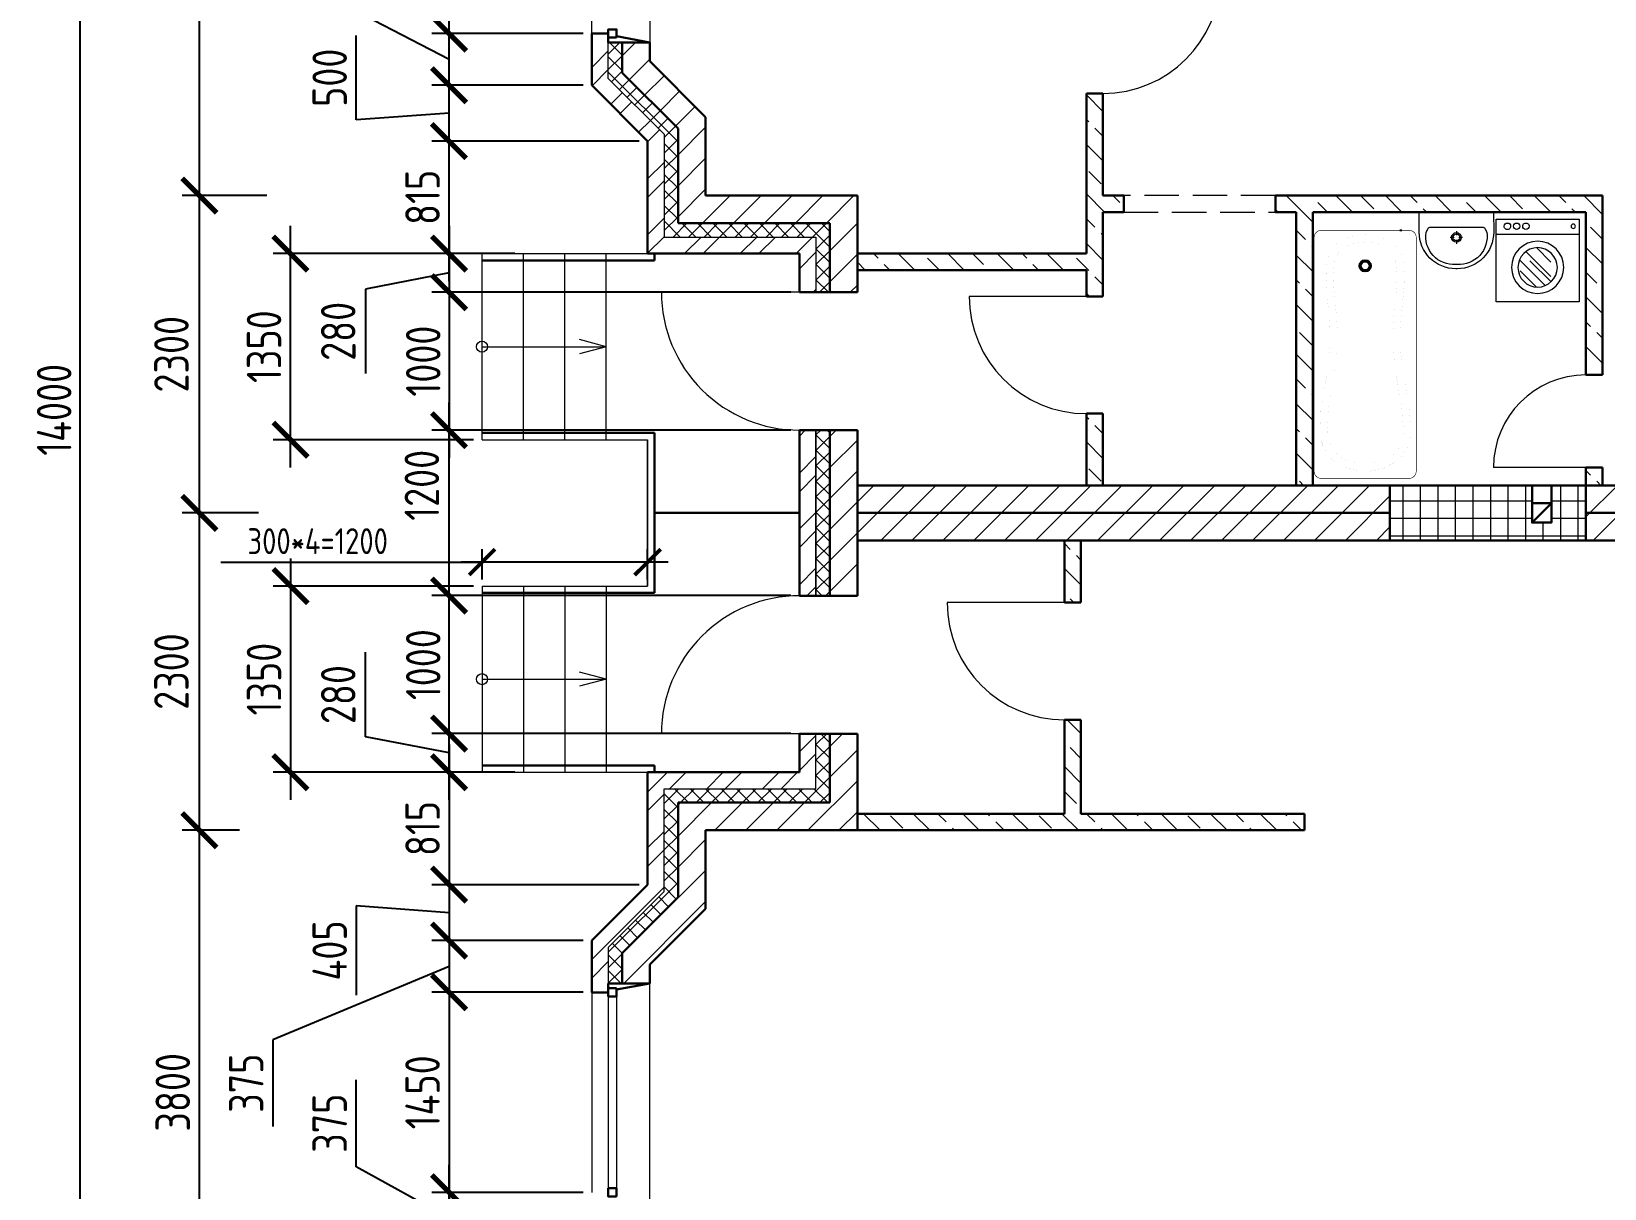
# Model space of a CAD drawing. Header units: millimetres. Extents: x -56498 to 234605, y -296269 to -29969.
# Drawn here: x 70197 to 81597, y -104807 to -96420 of the extents above; entities that cross this region are included whole.
import ezdxf

# ---------------------------------------------------------------- set-up
doc = ezdxf.new("R2010")
doc.units = ezdxf.units.MM
doc.header["$LTSCALE"] = 100
doc.header["$PDMODE"] = 35
doc.linetypes.add('GOST2.303 4', pattern=[7, 5, -2, 0])
for name, color, linetype, lineweight in [('0.3', 7, 'Continuous', 30), ('Розміри 0.09', 5, 'Continuous', 9), ('Сантехника', 3, 'Continuous', 25), ('Сантехніка 0.18', 92, 'Continuous', 18), ('Тонкі 0.18', 142, 'Continuous', 18), ('Штрихові 0.18', 7, 'GOST2.303 4', 18), ('Штрихування 0.09', 253, 'Continuous', 9)]:
    doc.layers.add(name, color=color, linetype=linetype, lineweight=lineweight)
doc.styles.add('GOST 2.304', font='CS_Gost2304.shx')
doc.dimstyles.new('SPDS', dxfattribs={"dimscale": 100, "dimtxt": 2.5, "dimasz": 2.5, "dimexe": 1.25, "dimexo": 0.625, "dimtad": 1, "dimrnd": 0.001, "dimtxsty": 'GOST 2.304', "dimblk": 'ARCHTICK', "dimcen": 2.5, "dimdle": 2, "dimadec": 0, "dimazin": 2, "dimtfac": 0.75, "dimtmove": 1, "dimatfit": 3, "dimfxl": 0, "dimtolj": 1, "dimarcsym": 0})

# ---------------------------------------------------------------- blocks, each defined once
blk = doc.blocks.new('_ArchTick')
at = {"color": 0, "linetype": 'ByBlock', "const_width": 0.15}
blk.add_lwpolyline([(-0.5, -0.5), (0.5, 0.5)], dxfattribs=at)
blk = doc.blocks.new('*D33')
at = {"layer": 'Defpoints', "color": 0, "transparency": 16777216}
for p in [(71414, -102210), (71768, -102210), (71828, -106010)]:
    blk.add_point(p, dxfattribs=at)
at = {"layer": 'Розміри 0.09', "color": 0, "lineweight": -2, "transparency": 16777216}
for p, q in [((71414, -106210), (71414, -102010)), ((71705, -102210), (71289, -102210)), ((71765, -106010), (71289, -106010))]:
    blk.add_line(p, q, dxfattribs=at)
at = {"layer": 'Розміри 0.09', "color": 0, "lineweight": -2, "transparency": 16777216, "xscale": 250, "yscale": 250, "zscale": 250}
for p, rotation in [((71414, -102210), 90), ((71414, -106010), 270)]:
    blk.add_blockref('_ArchTick', p, dxfattribs=dict(at, rotation=rotation))
at = {"layer": 'Розміри 0.09', "color": 0, "transparency": 16777216, "insert": (71221, -104110), "char_height": 250, "attachment_point": 5, "rotation": 90, "style": 'GOST 2.304'}
blk.add_mtext('\\A1;3800', dxfattribs=at)
blk = doc.blocks.new('*D34')
at = {"layer": 'Defpoints', "color": 0, "transparency": 16777216}
for p in [(71414, -99910), (71904, -99910), (71768, -102210)]:
    blk.add_point(p, dxfattribs=at)
at = {"layer": 'Розміри 0.09', "color": 0, "lineweight": -2, "transparency": 16777216}
for p, q in [((71414, -102410), (71414, -99710)), ((71841, -99910), (71289, -99910)), ((71705, -102210), (71289, -102210))]:
    blk.add_line(p, q, dxfattribs=at)
at = {"layer": 'Розміри 0.09', "color": 0, "lineweight": -2, "transparency": 16777216, "xscale": 250, "yscale": 250, "zscale": 250}
for p, rotation in [((71414, -99910), 90), ((71414, -102210), 270)]:
    blk.add_blockref('_ArchTick', p, dxfattribs=dict(at, rotation=rotation))
at = {"layer": 'Розміри 0.09', "color": 0, "transparency": 16777216, "insert": (71211, -101060), "char_height": 250, "attachment_point": 5, "rotation": 90, "style": 'GOST 2.304'}
blk.add_mtext('\\A1;2300', dxfattribs=at)
blk = doc.blocks.new('*D35')
at = {"layer": 'Defpoints', "color": 0, "transparency": 16777216}
for p in [(71414, -97610), (71965, -97610), (71904, -99910)]:
    blk.add_point(p, dxfattribs=at)
at = {"layer": 'Розміри 0.09', "color": 0, "lineweight": -2, "transparency": 16777216}
for p, q in [((71414, -100110), (71414, -97410)), ((71902, -97610), (71289, -97610)), ((71841, -99910), (71289, -99910))]:
    blk.add_line(p, q, dxfattribs=at)
at = {"layer": 'Розміри 0.09', "color": 0, "lineweight": -2, "transparency": 16777216, "xscale": 250, "yscale": 250, "zscale": 250}
for p, rotation in [((71414, -97610), 90), ((71414, -99910), 270)]:
    blk.add_blockref('_ArchTick', p, dxfattribs=dict(at, rotation=rotation))
at = {"layer": 'Розміри 0.09', "color": 0, "transparency": 16777216, "insert": (71211, -98760), "char_height": 250, "attachment_point": 5, "rotation": 90, "style": 'GOST 2.304'}
blk.add_mtext('\\A1;2300', dxfattribs=at)
blk = doc.blocks.new('*D36')
at = {"layer": 'Defpoints', "color": 0, "transparency": 16777216}
for p in [(71414, -93810), (71921, -93810), (71965, -97610)]:
    blk.add_point(p, dxfattribs=at)
at = {"layer": 'Розміри 0.09', "color": 0, "lineweight": -2, "transparency": 16777216}
for p, q in [((71414, -97810), (71414, -93610)), ((71859, -93810), (71289, -93810)), ((71902, -97610), (71289, -97610))]:
    blk.add_line(p, q, dxfattribs=at)
at = {"layer": 'Розміри 0.09', "color": 0, "lineweight": -2, "transparency": 16777216, "xscale": 250, "yscale": 250, "zscale": 250}
for p, rotation in [((71414, -93810), 90), ((71414, -97610), 270)]:
    blk.add_blockref('_ArchTick', p, dxfattribs=dict(at, rotation=rotation))
at = {"layer": 'Розміри 0.09', "color": 0, "transparency": 16777216, "insert": (71221, -95710), "char_height": 250, "attachment_point": 5, "rotation": 90, "style": 'GOST 2.304'}
blk.add_mtext('\\A1;3800', dxfattribs=at)
blk = doc.blocks.new('*D38')
at = {"layer": 'Defpoints', "color": 0, "transparency": 16777216}
for p in [(71414, -92910), (70548, -106910), (71414, -106910)]:
    blk.add_point(p, dxfattribs=at)
at = {"layer": 'Розміри 0.09', "color": 0, "lineweight": -2, "transparency": 16777216}
for p, q in [((70548, -92710), (70548, -107110)), ((71351, -92910), (70423, -92910)), ((71351, -106910), (70423, -106910))]:
    blk.add_line(p, q, dxfattribs=at)
at = {"layer": 'Розміри 0.09', "color": 0, "lineweight": -2, "transparency": 16777216, "xscale": 250, "yscale": 250, "zscale": 250}
for p, rotation in [((70548, -92910), 90), ((70548, -106910), 270)]:
    blk.add_blockref('_ArchTick', p, dxfattribs=dict(at, rotation=rotation))
at = {"layer": 'Розміри 0.09', "color": 0, "transparency": 16777216, "insert": (70361, -99163), "char_height": 250, "attachment_point": 5, "rotation": 90, "style": 'GOST 2.304'}
blk.add_mtext('\\A1;14000', dxfattribs=at)
blk = doc.blocks.new('*D39')
at = {"layer": 'Defpoints', "color": 0, "transparency": 16777216}
for p in [(73462, -100440), (72074, -101790), (73462, -101790)]:
    blk.add_point(p, dxfattribs=at)
at = {"layer": 'Розміри 0.09', "color": 0, "lineweight": -2, "transparency": 16777216}
for p, q in [((72074, -100240), (72074, -101990)), ((73400, -100440), (71949, -100440)), ((73400, -101790), (71949, -101790))]:
    blk.add_line(p, q, dxfattribs=at)
at = {"layer": 'Розміри 0.09', "color": 0, "lineweight": -2, "transparency": 16777216, "xscale": 250, "yscale": 250, "zscale": 250}
for p, rotation in [((72074, -100440), 90), ((72074, -101790), 270)]:
    blk.add_blockref('_ArchTick', p, dxfattribs=dict(at, rotation=rotation))
at = {"layer": 'Розміри 0.09', "color": 0, "transparency": 16777216, "insert": (71882, -101115), "char_height": 250, "attachment_point": 5, "rotation": 90, "style": 'GOST 2.304'}
blk.add_mtext('\\A1;1350', dxfattribs=at)
blk = doc.blocks.new('*D65')
at = {"layer": 'Defpoints', "color": 0, "transparency": 16777216}
for p in [(74162, -103385), (73223, -104835), (74257, -104835)]:
    blk.add_point(p, dxfattribs=at)
at = {"layer": 'Розміри 0.09', "color": 0, "lineweight": -2, "transparency": 16777216}
for p, q in [((73223, -103185), (73223, -105035)), ((74100, -103385), (73098, -103385)), ((74195, -104835), (73098, -104835))]:
    blk.add_line(p, q, dxfattribs=at)
at = {"layer": 'Розміри 0.09', "color": 0, "lineweight": -2, "transparency": 16777216, "xscale": 250, "yscale": 250, "zscale": 250}
for p, rotation in [((73223, -103385), 90), ((73223, -104835), 270)]:
    blk.add_blockref('_ArchTick', p, dxfattribs=dict(at, rotation=rotation))
at = {"layer": 'Розміри 0.09', "color": 0, "transparency": 16777216, "insert": (73031, -104110), "char_height": 250, "attachment_point": 5, "rotation": 90, "style": 'GOST 2.304'}
blk.add_mtext('\\A1;1450', dxfattribs=at)
blk = doc.blocks.new('*D73')
at = {"layer": 'Defpoints', "color": 0, "transparency": 16777216}
for p in [(73762, -101790), (73223, -102605), (74662, -102605)]:
    blk.add_point(p, dxfattribs=at)
at = {"layer": 'Розміри 0.09', "color": 0, "lineweight": -2, "transparency": 16777216}
for p, q in [((73223, -101590), (73223, -102805)), ((73700, -101790), (73098, -101790)), ((74600, -102605), (73098, -102605))]:
    blk.add_line(p, q, dxfattribs=at)
at = {"layer": 'Розміри 0.09', "color": 0, "lineweight": -2, "transparency": 16777216, "xscale": 250, "yscale": 250, "zscale": 250}
for p, rotation in [((73223, -101790), 90), ((73223, -102605), 270)]:
    blk.add_blockref('_ArchTick', p, dxfattribs=dict(at, rotation=rotation))
at = {"layer": 'Розміри 0.09', "color": 0, "transparency": 16777216, "insert": (73031, -102198), "char_height": 250, "attachment_point": 5, "rotation": 90, "style": 'GOST 2.304'}
blk.add_mtext('\\A1;815', dxfattribs=at)
blk = doc.blocks.new('*D74')
at = {"layer": 'Defpoints', "color": 0, "transparency": 16777216}
for p in [(74662, -102605), (73223, -103010), (74257, -103010)]:
    blk.add_point(p, dxfattribs=at)
at = {"layer": 'Розміри 0.09', "color": 0, "lineweight": -2, "transparency": 16777216}
for p, q in [((73223, -102405), (73223, -103210)), ((74600, -102605), (73098, -102605)), ((73223, -102808), (72550, -102758)), ((72550, -102758), (72550, -103406)), ((74195, -103010), (73098, -103010))]:
    blk.add_line(p, q, dxfattribs=at)
at = {"layer": 'Розміри 0.09', "color": 0, "lineweight": -2, "transparency": 16777216, "xscale": 250, "yscale": 250, "zscale": 250}
for p, rotation in [((73223, -102605), 90), ((73223, -103010), 270)]:
    blk.add_blockref('_ArchTick', p, dxfattribs=dict(at, rotation=rotation))
at = {"layer": 'Розміри 0.09', "color": 0, "transparency": 16777216, "insert": (72358, -103082), "char_height": 250, "attachment_point": 5, "rotation": 90, "style": 'GOST 2.304'}
blk.add_mtext('\\A1;405', dxfattribs=at)
blk = doc.blocks.new('*D75')
at = {"layer": 'Defpoints', "color": 0, "transparency": 16777216}
for p in [(74257, -103010), (73223, -103385), (74257, -103385)]:
    blk.add_point(p, dxfattribs=at)
at = {"layer": 'Розміри 0.09', "color": 0, "lineweight": -2, "transparency": 16777216}
for p, q in [((73223, -102810), (73223, -103585)), ((74195, -103010), (73098, -103010)), ((73223, -103198), (71945, -103729)), ((74195, -103385), (73098, -103385)), ((71945, -103729), (71945, -104358))]:
    blk.add_line(p, q, dxfattribs=at)
at = {"layer": 'Розміри 0.09', "color": 0, "lineweight": -2, "transparency": 16777216, "xscale": 250, "yscale": 250, "zscale": 250}
for p, rotation in [((73223, -103010), 90), ((73223, -103385), 270)]:
    blk.add_blockref('_ArchTick', p, dxfattribs=dict(at, rotation=rotation))
at = {"layer": 'Розміри 0.09', "color": 0, "transparency": 16777216, "insert": (71753, -104044), "char_height": 250, "attachment_point": 5, "rotation": 90, "style": 'GOST 2.304'}
blk.add_mtext('\\A1;375', dxfattribs=at)
blk = doc.blocks.new('*D77')
at = {"layer": 'Defpoints', "color": 0, "transparency": 16777216}
for p in [(73223, -104835), (74257, -104835), (74257, -105210)]:
    blk.add_point(p, dxfattribs=at)
at = {"layer": 'Розміри 0.09', "color": 0, "lineweight": -2, "transparency": 16777216}
for p, q in [((72550, -104649), (72550, -104020)), ((73223, -105023), (72550, -104649)), ((73223, -105410), (73223, -104635)), ((74195, -104835), (73098, -104835)), ((74195, -105210), (73098, -105210))]:
    blk.add_line(p, q, dxfattribs=at)
at = {"layer": 'Розміри 0.09', "color": 0, "lineweight": -2, "transparency": 16777216, "xscale": 250, "yscale": 250, "zscale": 250}
for p, rotation in [((73223, -104835), 90), ((73223, -105210), 270)]:
    blk.add_blockref('_ArchTick', p, dxfattribs=dict(at, rotation=rotation))
at = {"layer": 'Розміри 0.09', "color": 0, "transparency": 16777216, "insert": (72358, -104334), "char_height": 250, "attachment_point": 5, "rotation": 90, "style": 'GOST 2.304'}
blk.add_mtext('\\A1;375', dxfattribs=at)
blk = doc.blocks.new('*D42')
at = {"layer": 'Defpoints', "color": 0, "transparency": 16777216}
for p in [(73223, -101510), (75762, -101510), (73762, -101790)]:
    blk.add_point(p, dxfattribs=at)
at = {"layer": 'Розміри 0.09', "color": 0, "lineweight": -2, "transparency": 16777216}
for p, q in [((72617, -101533), (72617, -100920)), ((73223, -101990), (73223, -101310)), ((73223, -101650), (72617, -101533)), ((75700, -101510), (73098, -101510)), ((73700, -101790), (73098, -101790))]:
    blk.add_line(p, q, dxfattribs=at)
at = {"layer": 'Розміри 0.09', "color": 0, "lineweight": -2, "transparency": 16777216, "xscale": 250, "yscale": 250, "zscale": 250}
for p, rotation in [((73223, -101510), 90), ((73223, -101790), 270)]:
    blk.add_blockref('_ArchTick', p, dxfattribs=dict(at, rotation=rotation))
at = {"layer": 'Розміри 0.09', "color": 0, "transparency": 16777216, "insert": (72420, -101227), "char_height": 250, "attachment_point": 5, "rotation": 90, "style": 'GOST 2.304'}
blk.add_mtext('\\A1;280', dxfattribs=at)
blk = doc.blocks.new('*D43')
at = {"layer": 'Defpoints', "color": 0, "transparency": 16777216}
for p in [(73223, -100510), (75762, -100510), (75762, -101510)]:
    blk.add_point(p, dxfattribs=at)
at = {"layer": 'Розміри 0.09', "color": 0, "lineweight": -2, "transparency": 16777216}
for p, q in [((73223, -101710), (73223, -100310)), ((75700, -100510), (73098, -100510)), ((75700, -101510), (73098, -101510))]:
    blk.add_line(p, q, dxfattribs=at)
at = {"layer": 'Розміри 0.09', "color": 0, "lineweight": -2, "transparency": 16777216, "xscale": 250, "yscale": 250, "zscale": 250}
for p, rotation in [((73223, -100510), 90), ((73223, -101510), 270)]:
    blk.add_blockref('_ArchTick', p, dxfattribs=dict(at, rotation=rotation))
at = {"layer": 'Розміри 0.09', "color": 0, "transparency": 16777216, "insert": (73036, -101010), "char_height": 250, "attachment_point": 5, "rotation": 90, "style": 'GOST 2.304'}
blk.add_mtext('\\A1;1000', dxfattribs=at)
blk = doc.blocks.new('*D44')
at = {"layer": 'Defpoints', "color": 0, "transparency": 16777216}
for p in [(73223, -99310), (75762, -99310), (75762, -100510)]:
    blk.add_point(p, dxfattribs=at)
at = {"layer": 'Розміри 0.09', "color": 0, "lineweight": -2, "transparency": 16777216}
for p, q in [((73223, -100710), (73223, -99110)), ((75700, -99310), (73098, -99310)), ((75700, -100510), (73098, -100510))]:
    blk.add_line(p, q, dxfattribs=at)
at = {"layer": 'Розміри 0.09', "color": 0, "lineweight": -2, "transparency": 16777216, "xscale": 250, "yscale": 250, "zscale": 250}
for p, rotation in [((73223, -99310), 90), ((73223, -100510), 270)]:
    blk.add_blockref('_ArchTick', p, dxfattribs=dict(at, rotation=rotation))
at = {"layer": 'Розміри 0.09', "color": 0, "transparency": 16777216, "insert": (73026, -99710), "char_height": 250, "attachment_point": 5, "rotation": 90, "style": 'GOST 2.304'}
blk.add_mtext('\\A1;1200', dxfattribs=at)
blk = doc.blocks.new('*D45')
at = {"layer": 'Defpoints', "color": 0, "transparency": 16777216}
for p in [(73462, -100267), (73462, -100440), (74662, -100440)]:
    blk.add_point(p, dxfattribs=at)
at = {"layer": 'Розміри 0.09', "color": 0, "lineweight": -2, "transparency": 16777216}
for p, q in [((73462, -100393), (73462, -100173)), ((74662, -100393), (74662, -100173)), ((71570, -100267), (73462, -100267)), ((74812, -100267), (73312, -100267))]:
    blk.add_line(p, q, dxfattribs=at)
at = {"layer": 'Розміри 0.09', "color": 0, "lineweight": -2, "transparency": 16777216, "xscale": 187.5, "yscale": 187.5, "zscale": 187.5, "rotation": 180}
blk.add_blockref('_ArchTick', (73462, -100267), dxfattribs=at)
at = {"layer": 'Розміри 0.09', "color": 0, "lineweight": -2, "transparency": 16777216, "xscale": 187.5, "yscale": 187.5, "zscale": 187.5}
blk.add_blockref('_ArchTick', (74662, -100267), dxfattribs=at)
at = {"layer": 'Розміри 0.09', "color": 0, "transparency": 16777216, "insert": (72271, -100115), "char_height": 187.5, "attachment_point": 5, "style": 'GOST 2.304'}
blk.add_mtext('\\A1;300*4=1200', dxfattribs=at)
blk = doc.blocks.new('*D47')
at = {"layer": 'Defpoints', "color": 0, "transparency": 16777216}
for p in [(72074, -98030), (73462, -98030), (73462, -99380)]:
    blk.add_point(p, dxfattribs=at)
at = {"layer": 'Розміри 0.09', "color": 0, "lineweight": -2, "transparency": 16777216}
for p, q in [((72074, -99580), (72074, -97830)), ((73400, -98030), (71949, -98030)), ((73400, -99380), (71949, -99380))]:
    blk.add_line(p, q, dxfattribs=at)
at = {"layer": 'Розміри 0.09', "color": 0, "lineweight": -2, "transparency": 16777216, "xscale": 250, "yscale": 250, "zscale": 250}
for p, rotation in [((72074, -98030), 90), ((72074, -99380), 270)]:
    blk.add_blockref('_ArchTick', p, dxfattribs=dict(at, rotation=rotation))
at = {"layer": 'Розміри 0.09', "color": 0, "transparency": 16777216, "insert": (71882, -98705), "char_height": 250, "attachment_point": 5, "rotation": 90, "style": 'GOST 2.304'}
blk.add_mtext('\\A1;1350', dxfattribs=at)
blk = doc.blocks.new('*D48')
at = {"layer": 'Defpoints', "color": 0, "transparency": 16777216}
for p in [(73223, -94985), (74257, -94985), (74257, -96435)]:
    blk.add_point(p, dxfattribs=at)
at = {"layer": 'Розміри 0.09', "color": 0, "lineweight": -2, "transparency": 16777216}
for p, q in [((73223, -96635), (73223, -94785)), ((74195, -94985), (73098, -94985)), ((74195, -96435), (73098, -96435))]:
    blk.add_line(p, q, dxfattribs=at)
at = {"layer": 'Розміри 0.09', "color": 0, "lineweight": -2, "transparency": 16777216, "xscale": 250, "yscale": 250, "zscale": 250}
for p, rotation in [((73223, -94985), 90), ((73223, -96435), 270)]:
    blk.add_blockref('_ArchTick', p, dxfattribs=dict(at, rotation=rotation))
at = {"layer": 'Розміри 0.09', "color": 0, "transparency": 16777216, "insert": (73031, -95710), "char_height": 250, "attachment_point": 5, "rotation": 90, "style": 'GOST 2.304'}
blk.add_mtext('\\A1;1450', dxfattribs=at)
blk = doc.blocks.new('*D56')
at = {"layer": 'Defpoints', "color": 0, "transparency": 16777216}
for p in [(73223, -97215), (74662, -97215), (73762, -98030)]:
    blk.add_point(p, dxfattribs=at)
at = {"layer": 'Розміри 0.09', "color": 0, "lineweight": -2, "transparency": 16777216}
for p, q in [((73223, -98230), (73223, -97015)), ((74600, -97215), (73098, -97215)), ((73700, -98030), (73098, -98030))]:
    blk.add_line(p, q, dxfattribs=at)
at = {"layer": 'Розміри 0.09', "color": 0, "lineweight": -2, "transparency": 16777216, "xscale": 250, "yscale": 250, "zscale": 250}
for p, rotation in [((73223, -97215), 90), ((73223, -98030), 270)]:
    blk.add_blockref('_ArchTick', p, dxfattribs=dict(at, rotation=rotation))
at = {"layer": 'Розміри 0.09', "color": 0, "transparency": 16777216, "insert": (73031, -97623), "char_height": 250, "attachment_point": 5, "rotation": 90, "style": 'GOST 2.304'}
blk.add_mtext('\\A1;815', dxfattribs=at)
blk = doc.blocks.new('*D57')
at = {"layer": 'Defpoints', "color": 0, "transparency": 16777216}
for p in [(73223, -96810), (74257, -96810), (74662, -97215)]:
    blk.add_point(p, dxfattribs=at)
at = {"layer": 'Розміри 0.09', "color": 0, "lineweight": -2, "transparency": 16777216}
for p, q in [((72550, -97062), (72550, -96450)), ((73223, -97415), (73223, -96610)), ((74195, -96810), (73098, -96810)), ((73223, -97013), (72550, -97062)), ((74600, -97215), (73098, -97215))]:
    blk.add_line(p, q, dxfattribs=at)
at = {"layer": 'Розміри 0.09', "color": 0, "lineweight": -2, "transparency": 16777216, "xscale": 250, "yscale": 250, "zscale": 250}
for p, rotation in [((73223, -96810), 90), ((73223, -97215), 270)]:
    blk.add_blockref('_ArchTick', p, dxfattribs=dict(at, rotation=rotation))
at = {"layer": 'Розміри 0.09', "color": 0, "transparency": 16777216, "insert": (72358, -96756), "char_height": 250, "attachment_point": 5, "rotation": 90, "style": 'GOST 2.304'}
blk.add_mtext('\\A1;500', dxfattribs=at)
blk = doc.blocks.new('*D58')
at = {"layer": 'Defpoints', "color": 0, "transparency": 16777216}
for p in [(73223, -96435), (74257, -96435), (74257, -96810)]:
    blk.add_point(p, dxfattribs=at)
at = {"layer": 'Розміри 0.09', "color": 0, "lineweight": -2, "transparency": 16777216}
for p, q in [((72018, -95997), (72018, -95384)), ((73223, -96623), (72018, -95997)), ((73223, -97010), (73223, -96235)), ((74195, -96435), (73098, -96435)), ((74195, -96810), (73098, -96810))]:
    blk.add_line(p, q, dxfattribs=at)
at = {"layer": 'Розміри 0.09', "color": 0, "lineweight": -2, "transparency": 16777216, "xscale": 250, "yscale": 250, "zscale": 250}
for p, rotation in [((73223, -96435), 90), ((73223, -96810), 270)]:
    blk.add_blockref('_ArchTick', p, dxfattribs=dict(at, rotation=rotation))
at = {"layer": 'Розміри 0.09', "color": 0, "transparency": 16777216, "insert": (71824, -95690), "char_height": 250, "attachment_point": 5, "rotation": 90, "style": 'GOST 2.304'}
blk.add_mtext('\\A1;390', dxfattribs=at)
blk = doc.blocks.new('*D63')
at = {"layer": 'Defpoints', "color": 0, "transparency": 16777216}
for p in [(73762, -98030), (73223, -98310), (75762, -98310)]:
    blk.add_point(p, dxfattribs=at)
at = {"layer": 'Розміри 0.09', "color": 0, "lineweight": -2, "transparency": 16777216}
for p, q in [((73223, -97830), (73223, -98510)), ((73700, -98030), (73098, -98030)), ((73223, -98170), (72617, -98288)), ((72617, -98288), (72617, -98900)), ((75700, -98310), (73098, -98310))]:
    blk.add_line(p, q, dxfattribs=at)
at = {"layer": 'Розміри 0.09', "color": 0, "lineweight": -2, "transparency": 16777216, "xscale": 250, "yscale": 250, "zscale": 250}
for p, rotation in [((73223, -98030), 90), ((73223, -98310), 270)]:
    blk.add_blockref('_ArchTick', p, dxfattribs=dict(at, rotation=rotation))
at = {"layer": 'Розміри 0.09', "color": 0, "transparency": 16777216, "insert": (72420, -98594), "char_height": 250, "attachment_point": 5, "rotation": 90, "style": 'GOST 2.304'}
blk.add_mtext('\\A1;280', dxfattribs=at)
blk = doc.blocks.new('*D64')
at = {"layer": 'Defpoints', "color": 0, "transparency": 16777216}
for p in [(75762, -98310), (73223, -99310), (75762, -99310)]:
    blk.add_point(p, dxfattribs=at)
at = {"layer": 'Розміри 0.09', "color": 0, "lineweight": -2, "transparency": 16777216}
for p, q in [((73223, -98110), (73223, -99510)), ((75700, -98310), (73098, -98310)), ((75700, -99310), (73098, -99310))]:
    blk.add_line(p, q, dxfattribs=at)
at = {"layer": 'Розміри 0.09', "color": 0, "lineweight": -2, "transparency": 16777216, "xscale": 250, "yscale": 250, "zscale": 250}
for p, rotation in [((73223, -98310), 90), ((73223, -99310), 270)]:
    blk.add_blockref('_ArchTick', p, dxfattribs=dict(at, rotation=rotation))
at = {"layer": 'Розміри 0.09', "color": 0, "transparency": 16777216, "insert": (73036, -98810), "char_height": 250, "attachment_point": 5, "rotation": 90, "style": 'GOST 2.304'}
blk.add_mtext('\\A1;1000', dxfattribs=at)
blk = doc.blocks.new('s_44')
at = {"ltscale": 600}
blk.add_line((-1799, 252), (-1799, 265), dxfattribs=at)
at = {"ltscale": 600, "const_width": 4.23}
blk.add_lwpolyline([(-1799, -317), (-1799, 317, -0.414214), (-1746, 370), (-53, 370, -0.414214), (0, 317), (0, -317, -0.414214), (-53, -370), (-1746, -370, -0.414214)], format="xyb", close=True, dxfattribs=at)
at = {"ltscale": 600, "const_width": 0.106}
for points in [[(-1766, -2), (-1763, -35), (-1752, -100), (-1737, -151), (-1717, -191), (-1693, -220), (-1666, -240), (-1638, -254), (-1610, -265), (-1580, -272), (-1548, -278), (-1515, -282), (-1480, -283), (-1443, -283), (-1404, -282), (-1362, -279), (-1319, -275), (-1273, -271), (-1224, -266), (-1175, -261), (-1123, -257), (-1070, -255), (-1016, -254), (-961, -255), (-906, -259), (-850, -264), (-794, -272), (-739, -280), (-685, -289), (-634, -298), (-586, -307), (-541, -314), (-499, -321), (-397, -324), (-363, -326), (-331, -326), (-299, -323), (-269, -317), (-239, -307), (-209, -294), (-178, -275), (-147, -250), (-118, -215), (-91, -170), (-69, -112), (-53, -40), (-48, 5), (-53, 43), (-69, 115), (-91, 173), (-118, 218), (-147, 253), (-178, 278), (-209, 296), (-239, 310), (-269, 320), (-299, 326), (-331, 329), (-363, 329), (-397, 327), (-500, 321), (-541, 314), (-586, 307), (-634, 298), (-685, 289), (-739, 280), (-794, 272), (-850, 264), (-906, 259), (-961, 255), (-1016, 254), (-1070, 255), (-1123, 257), (-1175, 261), (-1224, 266), (-1273, 271), (-1319, 275), (-1362, 279), (-1404, 282), (-1443, 283), (-1480, 283), (-1515, 282), (-1548, 278), (-1580, 272), (-1610, 265), (-1638, 254), (-1666, 240), (-1693, 220), (-1717, 191), (-1737, 151), (-1752, 100), (-1763, 35)], [(-1713, 2), (-1711, -29), (-1700, -88), (-1687, -132), (-1672, -162), (-1656, -182), (-1638, -195), (-1618, -206), (-1594, -214), (-1569, -221), (-1541, -226), (-1511, -229), (-1479, -230), (-1444, -230), (-1407, -229), (-1367, -226), (-1324, -223), (-1278, -218), (-1230, -213), (-1179, -208), (-1126, -205), (-1072, -202), (-1016, -201), (-959, -202), (-901, -206), (-843, -212), (-786, -219), (-730, -228), (-676, -237), (-625, -246), (-577, -255), (-533, -262), (-495, -268), (-394, -271), (-362, -274), (-333, -273), (-307, -271), (-282, -266), (-258, -258), (-233, -247), (-208, -232), (-184, -212), (-161, -185), (-139, -147), (-120, -97), (-105, -31), (-101, 5), (-105, 34), (-120, 100), (-139, 150), (-161, 187), (-184, 215), (-208, 235), (-233, 249), (-258, 261), (-282, 269), (-307, 274), (-333, 276), (-362, 276), (-394, 274), (-494, 268), (-533, 262), (-577, 255), (-625, 246), (-676, 237), (-730, 228), (-786, 219), (-843, 212), (-901, 206), (-959, 202), (-1016, 201), (-1072, 202), (-1126, 205), (-1179, 208), (-1230, 213), (-1278, 218), (-1324, 223), (-1367, 226), (-1407, 229), (-1444, 230), (-1479, 230), (-1511, 229), (-1541, 226), (-1569, 221), (-1594, 214), (-1618, 206), (-1638, 195), (-1656, 182), (-1672, 162), (-1687, 132), (-1700, 88), (-1711, 29)]]:
    blk.add_lwpolyline(points, close=True, dxfattribs=at)
at = {"ltscale": 600}
for radius in [41, 30.4]:
    blk.add_circle((-1541, 0), radius, dxfattribs=at)
blk = doc.blocks.new('s_50')
at = {"ltscale": 600}
for p, q in [((600, 0), (0, 0)), ((0, 0), (0, -600)), ((491, -600), (491, 0)), ((600, -600), (600, 0)), ((297, -356), (145, -203)), ((365, -385), (183, -204)), ((393, -309), (287, -204)), ((225, -426), (107, -308)), ((305, -432), (118, -245)), ((0, -600), (600, -600))]:
    blk.add_line(p, q, dxfattribs=at)
for centre, major_axis, start_param, end_param in [((250, -300), (134, 134), 5.497787, 11.780972), ((548, -42), (11.2, 11.2), 5.497787, 11.780972), ((250, -300), (101, 101), 5.497787, 11.780972), ((548, -385), (-16.6, 16.6), -0.785398, 2.356194), ((548, -452), (-16.6, 16.6), -0.785398, 2.356194), ((548, -385), (-16.6, 16.6), 2.356194, 5.497787), ((548, -452), (16.6, 16.6), 3.926991, 7.068583), ((548, -519), (16.6, 16.6), 0.785398, 3.926991), ((548, -519), (16.6, 16.6), 3.926991, 7.068583)]:
    blk.add_ellipse(centre, major_axis=major_axis, ratio=1, start_param=start_param, end_param=end_param, dxfattribs=at)
blk = doc.blocks.new('symb 2D VAN Umyv-01 PLN')
for p, q in [((-17, -183), (-46, -183)), ((0, -138), (0, -167)), ((0, -200), (0, -229)), ((45, -183), (17, -183))]:
    blk.add_line(p, q)
for points in [[(-270, 0), (270, 0), (270, -145, -0.414214), (5, -410), (-5, -410, -0.414214), (-270, -145)], [(-188, -108), (188, -108, -0.277231), (206, -118), (220, -145, -0.478308), (5, -380), (-5, -380, -0.478308), (-220, -145), (-206, -118, -0.277231)]]:
    blk.add_lwpolyline(points, format="xyb", close=True)
for radius in [35, 25]:
    blk.add_circle((0, -183), radius)

msp = doc.modelspace()

# ---------------------------------------------------------------- hatches: boundary and pattern name
at = {"layer": 'Штрихування 0.09'}
h = msp.add_hatch(dxfattribs=at)
h.set_pattern_fill('ANSI32', color=256, scale=30, style=0)
h.paths.add_polyline_path([(75762.29, -98310.359), (75882.29, -98310.359), (75882.29, -97910.359), (74782.29, -97910.359), (74782.29, -97165.615), (74377.297, -96760.613), (74377.297, -96435.359), (74257.297, -96435.359), (74257.297, -96810.318), (74662.29, -97215.32), (74662.29, -98030.359), (75762.29, -98030.359)])
h = msp.add_hatch(dxfattribs=at)
h.set_pattern_fill('ANSI37', color=256, scale=25, style=0)
h.paths.add_polyline_path([(75882.29, -98310.359), (75982.29, -98310.359), (75982.29, -97810.359), (74882.29, -97810.359), (74882.29, -97124.194), (74477.297, -96719.192), (74477.297, -96500.359), (74377.297, -96500.359), (74377.297, -96760.613), (74782.29, -97165.615), (74782.29, -97910.359), (75882.29, -97910.359)])
h = msp.add_hatch(dxfattribs=at)
h.set_pattern_fill('ANSI31', color=256, scale=50, style=0)
h.paths.add_polyline_path([(75982.29, -98310.359), (76182.29, -98310.359), (76182.29, -97610.359), (75082.29, -97610.359), (75082.29, -97041.351), (74677.297, -96636.349), (74677.297, -96500.359), (74477.297, -96500.359), (74477.297, -96719.192), (74882.29, -97124.194), (74882.29, -97810.359), (75982.29, -97810.359)])
h = msp.add_hatch(dxfattribs=at)
h.set_pattern_fill('ANSI33', color=256, scale=40, angle=90, style=0)
h.paths.add_polyline_path([(78112.29, -97610.359), (77962.29, -97610.359), (77962.29, -97730.359), (78112.29, -97730.359)])
h.paths.add_polyline_path([(77962.29, -96870.359), (77842.29, -96870.359), (77842.29, -98030.359), (76182.29, -98030.359), (76182.29, -98150.359), (77842.29, -98150.359), (77842.29, -98340.359), (77962.29, -98340.359)])
h = msp.add_hatch(dxfattribs=at)
h.set_pattern_fill('ANSI33', color=256, scale=40, angle=90, style=0)
h.paths.add_polyline_path([(81582.29, -97610.359), (79212.29, -97610.359), (79212.29, -97730.359), (79362.29, -97730.359), (79362.29, -99710.359), (79482.29, -99710.359), (79482.29, -97730.359), (80523.713, -97730.359), (80793.641, -97729.924), (80793.641, -97730.359), (81462.29, -97730.359), (81462.29, -98910.359), (81582.29, -98910.359)])
h.paths.add_polyline_path([(81582.29, -99580.359), (81462.29, -99580.359), (81462.29, -99710.359), (81582.29, -99710.359)])
h = msp.add_hatch(dxfattribs=at)
h.set_pattern_fill('ANSI31', color=256, scale=50, style=0)
h.paths.add_polyline_path([(85582.29, -97720.359), (85382.29, -97720.359), (85382.29, -98540.359), (85382.29, -98810.359), (85382.29, -99710.359), (84482.29, -99710.359), (84212.29, -99710.359), (83942.29, -99710.359), (83672.29, -99710.359), (83402.29, -99710.359), (83132.29, -99710.359), (82862.29, -99710.359), (81462.29, -99710.359), (81462.29, -99910.359), (85582.29, -99910.359)])
h.paths.add_polyline_path([(85582.29, -99910.359), (81462.29, -99910.359), (81462.29, -100110.359), (85382.29, -100110.359), (85382.29, -101010.359), (85382.29, -101280.359), (85382.29, -102100.329), (85582.29, -102100.329)])
h.paths.add_polyline_path([(91652.29, -99910.359), (91652.29, -99710.359), (85782.29, -99710.359), (85782.29, -97720.359), (85582.29, -97720.359), (85582.29, -99910.359)])
h.paths.add_polyline_path([(91652.29, -100110.359), (91652.29, -99910.359), (85582.29, -99910.359), (85582.29, -102100.329), (85782.29, -102100.329), (85782.29, -100110.359)])
h = msp.add_hatch(dxfattribs=at)
h.set_pattern_fill('ANSI33', color=256, scale=40, angle=90, style=0)
h.paths.add_polyline_path([(77962.29, -99190.359), (77842.29, -99190.359), (77842.29, -99710.359), (77962.29, -99710.359)])
h = msp.add_hatch(dxfattribs=at)
h.set_pattern_fill('ANSI32', color=256, scale=30, style=0)
h.paths.add_polyline_path([(75882.29, -99310.359), (75762.29, -99310.359), (75762.29, -100510.359), (75882.29, -100510.359)])
h = msp.add_hatch(dxfattribs=at)
h.set_pattern_fill('ANSI37', color=256, scale=25, style=0)
h.paths.add_polyline_path([(75982.29, -99310.359), (75882.29, -99310.359), (75882.29, -100510.359), (75982.29, -100510.359)])
h = msp.add_hatch(dxfattribs=at)
h.set_pattern_fill('ANSI31', color=256, scale=50, style=0)
h.paths.add_polyline_path([(76182.29, -99310.359), (75982.29, -99310.359), (75982.29, -100510.359), (76182.29, -100510.359)])
h = msp.add_hatch(dxfattribs=at)
h.set_pattern_fill('ANSI31', color=256, scale=50, style=0)
h.paths.add_polyline_path([(80042.29, -99710.359), (76182.29, -99710.359), (76182.29, -99910.359), (80042.29, -99910.359)])
h.paths.add_polyline_path([(80042.29, -99910.359), (76182.29, -99910.359), (76182.29, -100110.359), (80042.29, -100110.359)])
h = msp.add_hatch(dxfattribs=at)
h.set_pattern_fill('NET', color=256, scale=40, style=0)
h.paths.add_polyline_path([(81072.29, -99840.359), (81072.29, -99710.359), (80042.29, -99710.359), (80042.29, -100110.359), (81462.29, -100110.359), (81462.29, -99710.359), (81212.29, -99710.359), (81212.29, -99840.359), (81212.29, -99980.359), (81072.29, -99980.359)])
h = msp.add_hatch(dxfattribs=at)
h.set_pattern_fill('ANSI33', color=256, scale=40, angle=90, style=0)
h.paths.add_polyline_path([(77802.29, -100110.359), (77682.29, -100110.359), (77682.29, -100560.359), (77802.29, -100560.359)])
h.paths.add_polyline_path([(77802.29, -101410.359), (77682.29, -101410.359), (77682.29, -102090.359), (76182.29, -102090.359), (76182.29, -102210.359), (77802.29, -102210.359), (79422.29, -102210.359), (79422.29, -102090.359), (77802.29, -102090.359)])
h = msp.add_hatch(dxfattribs=at)
h.set_pattern_fill('ANSI32', color=256, scale=30, style=0)
h.paths.add_polyline_path([(74782.29, -101910.359), (75882.29, -101910.359), (75882.29, -101410.359), (75762.29, -101410.359), (75762.29, -101790.359), (74662.29, -101790.359), (74662.29, -102605.397), (74257.297, -103010.399), (74257.297, -103385.359), (74377.297, -103385.359), (74377.297, -103355.359), (74377.297, -103320.359), (74377.297, -103060.104), (74782.29, -102655.102)])
h = msp.add_hatch(dxfattribs=at)
h.set_pattern_fill('ANSI37', color=256, scale=25, style=0)
h.paths.add_polyline_path([(75982.29, -101510.359), (75882.29, -101510.359), (75882.29, -101910.359), (74782.29, -101910.359), (74782.29, -102655.102), (74377.297, -103060.104), (74377.297, -103320.359), (74477.297, -103320.359), (74477.297, -103101.526), (74882.29, -102696.524), (74882.29, -102010.359), (75982.29, -102010.359)])
h = msp.add_hatch(dxfattribs=at)
h.set_pattern_fill('ANSI31', color=256, scale=50, style=0)
h.paths.add_polyline_path([(76182.29, -101510.359), (75982.29, -101510.359), (75982.29, -102010.359), (74882.29, -102010.359), (74882.29, -102696.524), (74477.297, -103101.526), (74477.297, -103320.359), (74677.297, -103320.359), (74677.297, -103184.368), (75082.29, -102779.366), (75082.29, -102210.359), (76182.29, -102210.359)])

# ---------------------------------------------------------------- linework, layer by layer
at = {"layer": '0.3'}
for p, q in [((74257.297, -96810.318), (74257.297, -96435.359)), ((74257.297, -96435.359), (74377.297, -96435.359)), ((74377.297, -96500.359), (74377.297, -96435.359)), ((74677.297, -96500.359), (74377.297, -96500.359)), ((74437.297, -96455.359), (74677.297, -96500.359)), ((74477.297, -96719.192), (74477.297, -96500.359)), ((74677.297, -96636.349), (74677.297, -96500.359)), ((75082.29, -97041.351), (74677.297, -96636.349)), ((74882.29, -97124.194), (74477.297, -96719.192)), ((74662.29, -97215.32), (74257.297, -96810.318)), ((77842.29, -96870.359), (77962.29, -96870.359)), ((77842.29, -96870.359), (77842.29, -98030.359)), ((77962.29, -96870.359), (77962.29, -97610.359)), ((74882.29, -97124.194), (74882.29, -97810.359)), ((75082.29, -97041.351), (75082.29, -97610.359)), ((74662.29, -97215.32), (74662.29, -98030.359)), ((75082.29, -97610.359), (76182.29, -97610.359)), ((76182.29, -97610.359), (76182.29, -98310.359)), ((78112.29, -97610.359), (77962.29, -97610.359)), ((78112.29, -97730.359), (78112.29, -97610.359)), ((81582.29, -97610.359), (79212.29, -97610.359)), ((79212.29, -97730.359), (79212.29, -97610.359)), ((81582.29, -98910.359), (81582.29, -97610.359)), ((74882.29, -97810.359), (75982.29, -97810.359)), ((75982.29, -97810.359), (75982.29, -98310.359)), ((77962.29, -97730.359), (78112.29, -97730.359)), ((77962.29, -97730.359), (77962.29, -98340.359)), ((79362.29, -97730.359), (79212.29, -97730.359)), ((79362.29, -97730.359), (79362.29, -99710.359)), ((79482.29, -97730.359), (79482.29, -99710.359)), ((81462.29, -97730.359), (79482.29, -97730.359)), ((81462.29, -98910.359), (81462.29, -97730.359)), ((74662.29, -98030.359), (75762.29, -98030.359)), ((74712.29, -98080.359), (74712.29, -98030.359)), ((75762.29, -98030.359), (75762.29, -98310.359)), ((77842.29, -98030.359), (76182.29, -98030.359)), ((73462.29, -98080.359), (74712.29, -98080.359)), ((77842.29, -98150.359), (76182.29, -98150.359)), ((77842.29, -98150.359), (77842.29, -98340.359)), ((75762.29, -98310.359), (76182.29, -98310.359)), ((77842.29, -98340.359), (77962.29, -98340.359)), ((81462.29, -98910.359), (81582.29, -98910.359)), ((77842.29, -99190.359), (77962.29, -99190.359)), ((77842.29, -99190.359), (77842.29, -99710.359)), ((77962.29, -99190.359), (77962.29, -99710.359)), ((77962.29, -99190.359), (77962.29, -99710.359)), ((73462.29, -99330.359), (74712.29, -99330.359)), ((74712.29, -99330.359), (74712.29, -100490.359)), ((74712.29, -100490.359), (74712.29, -99330.359)), ((75762.29, -100510.359), (75762.29, -99310.359)), ((75762.29, -99310.359), (75762.29, -100510.359)), ((75762.29, -99310.359), (76182.29, -99310.359)), ((75982.29, -100510.359), (75982.29, -99310.359)), ((75982.29, -99310.359), (75982.29, -100510.359)), ((76182.29, -100510.359), (76182.29, -99310.359)), ((76182.29, -99310.359), (76182.29, -100510.359)), ((81462.29, -99710.359), (81462.29, -99580.359)), ((81462.29, -99580.359), (81582.29, -99580.359)), ((81582.29, -99710.359), (81582.29, -99580.359)), ((85382.29, -99710.359), (76182.29, -99710.359)), ((85382.29, -99710.359), (76182.29, -99710.359)), ((80042.29, -99710.359), (80042.29, -100110.359)), ((81072.29, -99840.359), (81072.29, -99710.359)), ((81212.29, -99840.359), (81212.29, -99710.359)), ((81462.29, -99710.359), (81462.29, -100110.359)), ((74712.29, -99910.359), (75762.29, -99910.359)), ((74712.29, -99910.359), (75762.29, -99910.359)), ((80042.29, -99910.359), (76182.29, -99910.359)), ((85582.29, -99910.359), (81462.29, -99910.359)), ((85382.29, -100110.359), (76182.29, -100110.359)), ((85382.29, -100110.359), (76182.29, -100110.359)), ((77682.29, -100560.359), (77682.29, -100110.359)), ((77802.29, -100560.359), (77802.29, -100110.359)), ((73462.29, -100490.359), (74712.29, -100490.359)), ((75762.29, -100510.359), (76182.29, -100510.359)), ((77682.29, -100560.359), (77802.29, -100560.359)), ((77682.29, -102090.359), (77682.29, -101410.359)), ((77682.29, -101410.359), (77802.29, -101410.359)), ((77802.29, -102090.359), (77802.29, -101410.359)), ((75762.29, -101790.359), (75762.29, -101510.359)), ((75762.29, -101510.359), (76182.29, -101510.359)), ((75982.29, -102010.359), (75982.29, -101510.359)), ((76182.29, -102210.359), (76182.29, -101510.359)), ((73462.29, -101740.359), (74712.29, -101740.359)), ((74662.29, -102605.397), (74662.29, -101790.359)), ((74662.29, -101790.359), (75762.29, -101790.359)), ((74712.29, -101740.359), (74712.29, -101790.359)), ((74882.29, -102696.524), (74882.29, -102010.359)), ((74882.29, -102010.359), (75982.29, -102010.359)), ((77682.29, -102090.359), (76182.29, -102090.359)), ((77802.29, -102090.359), (79422.29, -102090.359)), ((79422.29, -102090.359), (79422.29, -102210.359)), ((75082.29, -102779.366), (75082.29, -102210.359)), ((75082.29, -102210.359), (76182.29, -102210.359)), ((77802.29, -102210.359), (76182.29, -102210.359)), ((77802.29, -102210.359), (79422.29, -102210.359)), ((74662.29, -102605.397), (74257.297, -103010.399)), ((74882.29, -102696.524), (74477.297, -103101.526)), ((75082.29, -102779.366), (74677.297, -103184.368)), ((74257.297, -103010.399), (74257.297, -103385.359)), ((74477.297, -103101.526), (74477.297, -103320.359)), ((74677.297, -103184.368), (74677.297, -103320.359)), ((74257.297, -103385.359), (74377.297, -103385.359)), ((74677.297, -103320.359), (74377.297, -103320.359)), ((74377.297, -103320.359), (74377.297, -103385.359)), ((74437.297, -103365.359), (74677.297, -103320.359))]:
    msp.add_line(p, q, dxfattribs=at)
for points in [[(74437.297, -96465.359), (74377.297, -96465.359), (74377.297, -96405.359), (74437.297, -96405.359)], [(74437.297, -103355.359), (74377.297, -103355.359), (74377.297, -103415.359), (74437.297, -103415.359)], [(74437.297, -104865.359), (74377.297, -104865.359), (74377.297, -104805.359), (74437.297, -104805.359)]]:
    msp.add_lwpolyline(points, close=True, dxfattribs=at)
msp.add_lwpolyline([(81212.29, -99840.359), (81212.29, -99980.359), (81072.29, -99980.359), (81212.29, -99840.359), (81072.29, -99840.359), (81072.29, -99980.359)], dxfattribs=at)
at = {"layer": 'Тонкі 0.18'}
for p, q in [((74677.297, -94920.359), (74677.297, -96500.359)), ((74257.297, -96435.359), (74257.297, -94985.359)), ((74377.297, -96760.613), (74377.297, -96500.359)), ((74782.29, -97165.615), (74377.297, -96760.613)), ((74782.29, -97165.615), (74782.29, -97910.359)), ((74782.29, -97910.359), (75882.29, -97910.359)), ((75882.29, -97910.359), (75882.29, -98310.359)), ((73462.29, -99380.359), (73462.29, -98030.359)), ((73462.29, -98030.359), (74662.29, -98030.359)), ((73762.29, -99380.359), (73762.29, -98030.359)), ((74062.29, -99380.359), (74062.29, -98030.359)), ((74362.29, -99380.359), (74362.29, -98030.359)), ((77842.29, -98340.359), (76992.29, -98340.359)), ((73462.29, -98705.359), (74362.29, -98705.359)), ((74362.29, -98705.359), (74169.105, -98653.595)), ((74362.29, -98705.359), (74169.105, -98757.122)), ((73462.29, -99380.359), (74662.29, -99380.359)), ((74662.29, -99380.359), (74662.29, -100440.359)), ((74662.29, -100440.359), (74662.29, -99380.359)), ((75882.29, -100510.359), (75882.29, -99310.359)), ((75882.29, -99310.359), (75882.29, -100510.359)), ((81462.29, -99580.359), (80792.29, -99580.359)), ((73462.29, -100440.359), (73462.29, -101790.359)), ((73462.29, -100440.359), (74662.29, -100440.359)), ((73762.29, -100440.359), (73762.29, -101790.359)), ((74062.29, -100440.359), (74062.29, -101790.359)), ((74362.29, -100440.359), (74362.29, -101790.359)), ((77682.29, -100560.359), (76832.29, -100560.359)), ((73462.29, -101115.359), (74362.29, -101115.359)), ((74362.29, -101115.359), (74169.105, -101063.595)), ((74362.29, -101115.359), (74169.105, -101167.122)), ((75882.29, -101910.359), (75882.29, -101510.359)), ((73462.29, -101790.359), (74662.29, -101790.359)), ((74782.29, -102655.102), (74782.29, -101910.359)), ((74782.29, -101910.359), (75882.29, -101910.359)), ((74782.29, -102655.102), (74377.297, -103060.104)), ((74377.297, -103060.104), (74377.297, -103320.359)), ((74257.297, -103385.359), (74257.297, -104835.359)), ((74677.297, -104900.359), (74677.297, -103320.359)), ((74377.297, -103415.359), (74377.297, -104805.359)), ((74437.297, -103415.359), (74437.297, -104805.359))]:
    msp.add_line(p, q, dxfattribs=at)
at = {"layer": 'Тонкі 0.18', "ltscale": 0.5}
for p, q in [((75762.29, -98310.359), (74762.29, -98310.359)), ((75762.29, -101510.359), (74762.29, -101510.359))]:
    msp.add_line(p, q, dxfattribs=at)
at = {"layer": 'Тонкі 0.18'}
for centre in [(73462.29, -98705.359), (73462.29, -101115.359)]:
    msp.add_circle(centre, 40, dxfattribs=at)
for centre, radius, start, end in [((77962.29, -96020.359), 850, 270, 0), ((77842.29, -98340.359), 850, 180, 270), ((81462.29, -99580.359), 670, 90, 180), ((77682.29, -100560.359), 850, 180, 270)]:
    msp.add_arc(centre, radius, start, end, dxfattribs=at)
at = {"layer": 'Тонкі 0.18', "ltscale": 0.5}
for centre, start, end in [((75762.29, -98310.359), 180, 270.0633938), ((75762.29, -101510.359), 89.9366062, 180)]:
    msp.add_arc(centre, 1000, start, end, dxfattribs=at)
at = {"layer": 'Штрихові 0.18', "ltscale": 0.5}
for p, q in [((79212.29, -97610.359), (78112.29, -97610.359)), ((78112.29, -97730.359), (79212.29, -97730.359))]:
    msp.add_line(p, q, dxfattribs=at)

# ---------------------------------------------------------------- block references
at = {"layer": 'Сантехника', "rotation": 270}
msp.add_blockref('s_44', (79862.612, -99660.359), dxfattribs=at)
at = {"layer": 'Сантехніка 0.18', "rotation": 0.09231704685338883}
msp.add_blockref('symb 2D VAN Umyv-01 PLN', (80523.713, -97730.359), dxfattribs=at)
at = {"layer": 'Сантехніка 0.18', "xscale": -1, "rotation": 270}
msp.add_blockref('s_50', (81412.484, -98380.359), dxfattribs=at)

# ---------------------------------------------------------------- dimensions: what is measured, and where the dimension line sits
at = {"layer": 'Розміри 0.09'}
for base, p1, p2, angle, picture, middle in [((70548.105, -106910.359), (71413.702, -92910.359), (71413.702, -106910.359), 90, '*D38', (70548.105, -99162.953)), ((73223.29, -98310.359), (73762.29, -98030.359), (75762.29, -98310.359), 270, '*D63', (72617.2, -98350.307)), ((73223.29, -99310.359), (75762.29, -100510.359), (75762.29, -99310.359), 90, '*D44', (73223.29, -99709.907)), ((73223.29, -101510.359), (73762.29, -101790.359), (75762.29, -101510.359), 90, '*D42', (72617.2, -101470.411))]:
    dim = msp.add_linear_dim(base=base, p1=p1, p2=p2, angle=angle, dimstyle='SPDS', override={"dimlfac": 1, "dimtxsty": 'GOST 2.304', "dimblk1": 'ArchTick', "dimblk2": 'ArchTick', "dimsah": 1, "dimtolj": 1}, dxfattribs=at)
    dim.commit()
    dim.dimension.update_dxf_attribs({"geometry": picture, "text_midpoint": middle, "dimtype": 160})
for base, p1, p2, angle, picture, middle in [((71413.702, -93810.359), (71964.819, -97610.359), (71921.468, -93810.359), 90, '*D36', (71221.025, -95710.359)), ((73223.29, -94985.359), (74257.297, -96435.359), (74257.297, -94985.359), 270, '*D48', (73030.613, -95710.359)), ((71413.702, -97610.359), (71903.748, -99910.359), (71964.819, -97610.359), 90, '*D35', (71211.342, -98760.359)), ((72074.363, -98030.359), (73462.29, -99380.359), (73462.29, -98030.359), 270, '*D47', (71881.685, -98705.359)), ((73223.29, -99310.359), (75762.29, -98310.359), (75762.29, -99310.359), 270, '*D64', (73035.79, -98810.359)), ((71413.702, -99910.359), (71767.823, -102210.359), (71903.748, -99910.359), 90, '*D34', (71211.342, -101060.359)), ((72074.363, -101790.359), (73462.29, -100440.359), (73462.29, -101790.359), 90, '*D39', (71881.685, -101115.359)), ((73223.29, -100510.359), (75762.29, -101510.359), (75762.29, -100510.359), 90, '*D43', (73035.79, -101010.359)), ((71413.702, -102210.359), (71827.938, -106010.359), (71767.823, -102210.359), 90, '*D33', (71221.025, -104110.359)), ((73223.29, -104835.359), (74162.26, -103385.359), (74257.297, -104835.359), 90, '*D65', (73030.613, -104110.359))]:
    dim = msp.add_linear_dim(base=base, p1=p1, p2=p2, angle=angle, dimstyle='SPDS', override={"dimlfac": 1, "dimtxsty": 'GOST 2.304', "dimblk1": 'ArchTick', "dimblk2": 'ArchTick', "dimsah": 1, "dimtolj": 1}, dxfattribs=at)
    dim.commit()
    dim.dimension.update_dxf_attribs({"geometry": picture, "text_midpoint": middle})
for base, p1, p2, angle, text, picture, middle in [((73223.29, -96435.359), (74257.297, -96810.318), (74257.297, -96435.359), 270, '390', '*D58', (72018.298, -95934.047)), ((73223.29, -96810.318), (74662.29, -97215.32), (74257.297, -96810.318), 270, '500', '*D57', (72550.288, -96999.929)), ((73223.29, -103010.399), (74662.29, -102605.397), (74257.297, -103010.399), 90, '405', '*D74', (72550.288, -102820.788)), ((73223.29, -103385.359), (74257.297, -103010.399), (74257.297, -103385.359), 90, '375', '*D75', (71945.315, -103791.585)), ((73223.29, -104835.359), (74257.297, -105210.318), (74257.297, -104835.359), 270, '375', '*D77', (72550.288, -104586.234))]:
    dim = msp.add_linear_dim(base=base, p1=p1, p2=p2, angle=angle, text=text, dimstyle='SPDS', override={"dimlfac": 1, "dimtxsty": 'GOST 2.304', "dimblk1": 'ArchTick', "dimblk2": 'ArchTick', "dimsah": 1, "dimtolj": 1}, dxfattribs=at)
    dim.commit()
    dim.dimension.update_dxf_attribs({"geometry": picture, "text_midpoint": middle, "dimtype": 160})
for base, p1, p2, angle, picture, middle in [((73223.29, -97215.32), (73762.29, -98030.359), (74662.29, -97215.32), 270, '*D56', (73030.613, -97622.839)), ((73223.29, -102605.397), (73762.29, -101790.359), (74662.29, -102605.397), 90, '*D73', (73030.613, -102197.878))]:
    dim = msp.add_linear_dim(base=base, p1=p1, p2=p2, angle=angle, text='815', dimstyle='SPDS', override={"dimlfac": 1, "dimtxsty": 'GOST 2.304', "dimblk1": 'ArchTick', "dimblk2": 'ArchTick', "dimsah": 1, "dimtolj": 1}, dxfattribs=at)
    dim.commit()
    dim.dimension.update_dxf_attribs({"geometry": picture, "text_midpoint": middle})
dim = msp.add_linear_dim(base=(73462.29, -100267.115), p1=(74662.29, -100440.359), p2=(73462.29, -100440.359), text='300*4=<>', dimstyle='SPDS', override={"dimscale": 75, "dimlfac": 1, "dimtxsty": 'GOST 2.304', "dimblk1": 'ArchTick', "dimblk2": 'ArchTick', "dimsah": 1, "dimtolj": 1}, dxfattribs=at)
dim.commit()
dim.dimension.update_dxf_attribs({"geometry": '*D45', "text_midpoint": (72271.184, -100267.115), "dimtype": 160})

doc.saveas('drawing.dxf')
